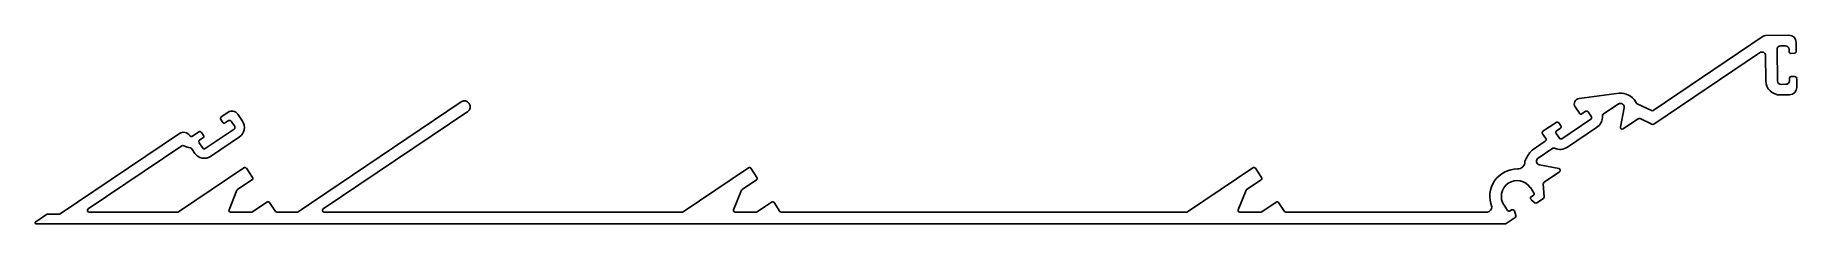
# Model space of a CAD drawing. Extents: x -97 to 145, y 4 to 30.
import ezdxf

# ---------------------------------------------------------------- set-up
doc = ezdxf.new("R2010")
doc.units = 0
doc.layers.add('1', color=7, linetype='CONTINUOUS')

msp = doc.modelspace()

# ---------------------------------------------------------------- linework, layer by layer
at = {"layer": '1'}
for p, q in [((125.5, 19.28), (140.63, 29.49)), ((140.94, 29.6), (144.16, 29.64)), ((140.14, 27.22), (125.57, 17.4)), ((140.99, 23.35), (140.95, 26.84)), ((142.54, 27.67), (142.59, 23.37)), ((143.68, 28.18), (143.03, 28.17)), ((144.19, 27.39), (144.19, 27.69)), ((144.95, 27.15), (144.45, 27.14)), ((145.18, 28.65), (145.19, 27.4)), ((143.1, 22.87), (143.75, 22.88)), ((144.24, 23.39), (144.24, 23.69)), ((144.48, 23.94), (144.98, 23.95)), ((145.24, 23.7), (145.25, 22.45)), ((-60.92, 5.32), (-38.48, 20.46)), ((115.36, 18.89), (114.77, 19.76)), ((115.34, 20.93), (120.82, 21.64)), ((120.73, 20.17), (118.63, 18.75)), ((120.99, 16.99), (121.5, 19.66)), ((123.06, 20.52), (123.22, 20.29)), ((123.31, 20.21), (125.25, 19.26)), ((144.27, 21.44), (142.97, 21.42)), ((-71.29, 17.64), (-71.57, 18.05)), ((-71.5, 18.4), (-70.59, 19.02)), ((-70.49, 17.88), (-70.95, 17.57)), ((-69.64, 17.07), (-70.14, 17.81)), ((-69.2, 18.75), (-68.56, 17.79)), ((-37.58, 19.14), (-57.45, 5.74)), ((110.34, 16.41), (112.16, 17.64)), ((112.51, 17.57), (112.79, 17.15)), ((112.95, 15.39), (116.93, 18.08)), ((116.2, 19.16), (115.7, 18.82)), ((117, 18.42), (116.55, 19.09)), ((123.46, 18.15), (121.37, 16.74)), ((125.32, 17.38), (123.71, 18.16)), ((125.25, 19.26), (125.25, 19.26)), ((-93.64, 5.04), (-77.24, 16.1)), ((-75.82, 15.83), (-75.81, 15.8)), ((-75.46, 15.73), (-74.57, 16.33)), ((-74.53, 14.84), (-74.03, 14.1)), ((-74.01, 15.5), (-74.47, 15.2)), ((-74.22, 16.26), (-73.95, 15.85)), ((-73.69, 14.03), (-69.71, 16.72)), ((-68.98, 15.64), (-72.96, 12.96)), ((108.84, 13.83), (110.65, 15.05)), ((110.72, 15.4), (110.27, 16.06)), ((112.15, 16.12), (112.6, 15.46)), ((112.72, 16.81), (112.22, 16.47)), ((117.71, 16.92), (113.73, 14.24)), ((-76.9, 14.43), (-89.8, 5.74)), ((-75.11, 13.37), (-75.54, 14.01)), ((111.69, 14.07), (109.67, 12.7)), ((-77.37, 5.32), (-68.39, 11.38)), ((-67.27, 9.73), (-69.25, 8.39)), ((-68.04, 11.32), (-67.2, 10.07)), ((-7.96, 5.32), (1.02, 11.38)), ((2.14, 9.73), (0.16, 8.39)), ((1.37, 11.32), (2.21, 10.07)), ((61.45, 5.32), (70.43, 11.38)), ((71.55, 9.73), (69.57, 8.39)), ((70.78, 11.32), (71.62, 10.07)), ((109.85, 11.8), (112.52, 11.28)), ((112.61, 10.83), (110.48, 9.39)), ((-69.33, 8.3), (-70.42, 5.6)), ((0.08, 8.3), (-1.01, 5.6)), ((69.49, 8.3), (68.4, 5.6)), ((109.08, 7.96), (108.6, 8.67)), ((108.72, 7.41), (109.02, 7.61)), ((110.37, 9.17), (110.5, 7.38)), ((-97.02, 3.95), (-95.53, 4.96)), ((-95.34, 5), (-93.83, 5)), ((-89.68, 5.28), (-77.54, 5.28)), ((-70.2, 5.28), (-67.3, 5.28)), ((-67.18, 5.32), (-65.2, 6.66)), ((-64.85, 6.59), (-64.04, 5.39)), ((-63.86, 5.28), (-61.08, 5.28)), ((-57.33, 5.28), (-8.13, 5.28)), ((-0.79, 5.28), (2.11, 5.28)), ((2.23, 5.32), (4.21, 6.66)), ((4.56, 6.59), (5.37, 5.39)), ((5.55, 5.28), (61.29, 5.28)), ((68.62, 5.28), (71.52, 5.28)), ((71.64, 5.32), (73.62, 6.66)), ((73.97, 6.59), (74.78, 5.39)), ((74.97, 5.28), (102.69, 5.28)), ((104.99, 6.24), (105.47, 5.52)), ((105.82, 5.45), (106.02, 5.58)), ((106.4, 5.45), (106.6, 4.83)), ((109.21, 6.58), (108.7, 7)), ((110.39, 7.16), (109.51, 6.56)), ((105.13, 3.68), (-96.95, 3.68)), ((106.5, 4.54), (105.29, 3.72))]:
    msp.add_line(p, q, dxfattribs=at)
for centre, radius, start, end in [((140.94, 29.1), 0.5, 90.7015, 128.7015), ((144.18, 28.64), 1, 0.7015, 90.7015), ((140.45, 26.83), 0.5, 0.7015, 128.7015), ((143.04, 27.67), 0.5, 90.7015, 180.7015), ((143.69, 27.68), 0.5, 0.7015, 90.7015), ((144.44, 27.39), 0.25, 180.7015, 270.7015), ((144.94, 27.4), 0.25, 270.7015, 0.7015), ((142.94, 23.37), 1.95, 180.7015, 270.7015), ((143.09, 23.37), 0.5, 180.7015, 270.7015), ((143.74, 23.38), 0.5, 270.7015, 0.7015), ((144.49, 23.69), 0.25, 90.7015, 180.7015), ((144.25, 22.44), 1, 270.7015, 0.7015), ((144.99, 23.7), 0.25, 0.7015, 90.7015), ((-38.03, 19.8), 0.8, 304, 124), ((115.39, 20.18), 0.75, 94, 214), ((121.01, 19.75), 0.5, 349, 124), ((121.05, 19.29), 2.36, 31.4959, 95.6283), ((123.42, 20.43), 0.25, 214, 244), ((-71.36, 18.19), 0.25, 124, 214), ((-71.09, 17.78), 0.25, 214, 304), ((-70.03, 18.19), 1, 34, 124), ((-70.35, 17.67), 0.25, 34, 124), ((-69.85, 16.93), 0.25, 304, 34), ((-69.85, 16.93), 1.55, 304, 34.0001), ((112.3, 17.43), 0.25, 34, 124), ((112.58, 17.01), 0.25, 304, 34), ((115.56, 19.03), 0.25, 214, 304), ((116.34, 18.95), 0.25, 34, 124), ((116.79, 18.28), 0.25, 304, 34), ((116.67, 18.45), 1.85, 304, 2.4409), ((118.77, 18.54), 0.25, 124, 182.4409), ((121.23, 16.95), 0.25, 169, 304), ((123.6, 17.94), 0.25, 64, 124), ((125.36, 19.49), 0.25, 244, 304), ((125.43, 17.6), 0.25, 244, 304), ((-76.67, 15.26), 1.02, 34, 124), ((-75.6, 15.94), 0.25, 214, 304), ((-74.32, 14.99), 0.254, 124, 214), ((-74.43, 16.12), 0.25, 34, 124), ((-74.15, 15.71), 0.25, 304, 34), ((110.48, 16.2), 0.25, 124, 214), ((110.51, 15.26), 0.25, 304, 34), ((112.36, 16.26), 0.25, 124, 214), ((112.81, 15.6), 0.25, 214, 304), ((-76.76, 14.22), 0.254, 55.9126, 124), ((-75.6, 15.94), 1.82, 235.9126, 265.7433), ((-75.75, 13.87), 0.254, 34, 85.7433), ((-73.83, 14.24), 1.55, 213.9999, 304), ((-73.83, 14.24), 0.25, 214, 304), ((106.85, 12.23), 1, 269.3694, 1.02), ((112.26, 10.58), 4.71, 136.3943, 159.3139), ((109.95, 12.29), 0.5, 124, 259), ((111.83, 13.86), 0.25, 65.5591, 124), ((112.69, 15.77), 1.85, 245.5591, 304), ((-68.25, 11.18), 0.25, 34, 124), ((-67.41, 9.93), 0.25, 304, 34), ((1.16, 11.18), 0.25, 34, 124), ((2, 9.93), 0.25, 304, 34), ((70.57, 11.18), 0.25, 34, 124), ((71.41, 9.93), 0.25, 304, 34), ((106.8, 7.45), 3.78, 89.3694, 202.1582), ((112.47, 11.03), 0.25, 304, 79), ((-69.11, 8.18), 0.25, 124, 153), ((0.3, 8.18), 0.25, 124, 153), ((69.71, 8.18), 0.25, 124, 153), ((106.79, 7.45), 2.18, 34, 214), ((108.86, 7.2), 0.254, 124, 230.1443), ((108.88, 7.82), 0.25, 304, 34), ((110.62, 9.18), 0.25, 124, 184), ((110.25, 7.36), 0.25, 304, 4), ((-95.39, 4.75), 0.25, 79, 124), ((-93.78, 5.24), 0.25, 259, 304), ((-89.66, 5.53), 0.25, 124, 265), ((-77.51, 5.53), 0.25, 265, 304), ((-70.18, 5.53), 0.25, 163, 265), ((-67.32, 5.53), 0.25, 275, 304), ((-65.06, 6.45), 0.25, 34, 124), ((-63.83, 5.53), 0.25, 214, 265), ((-61.06, 5.53), 0.25, 265, 304), ((-57.31, 5.53), 0.25, 124, 265), ((-8.1, 5.53), 0.25, 265, 304), ((-0.77, 5.53), 0.25, 163, 265), ((2.09, 5.53), 0.25, 275, 304), ((4.35, 6.45), 0.25, 34, 124), ((5.58, 5.53), 0.25, 214, 265), ((61.31, 5.53), 0.25, 265, 304), ((68.64, 5.53), 0.25, 163, 265), ((71.5, 5.53), 0.25, 275, 304), ((73.76, 6.45), 0.25, 34, 124), ((74.99, 5.53), 0.25, 214, 265), ((102.58, 5.99), 0.719, 278.6955, 2.7934), ((105.68, 5.66), 0.25, 214, 304), ((106.16, 5.37), 0.254, 17.8557, 124), ((109.37, 6.77), 0.25, 230.1443, 304), ((-96.93, 3.83), 0.15, 124, 265), ((105.15, 3.93), 0.25, 265, 304), ((106.36, 4.75), 0.254, 304, 17.8557)]:
    msp.add_arc(centre, radius, start, end, dxfattribs=at)

doc.saveas('drawing.dxf')
